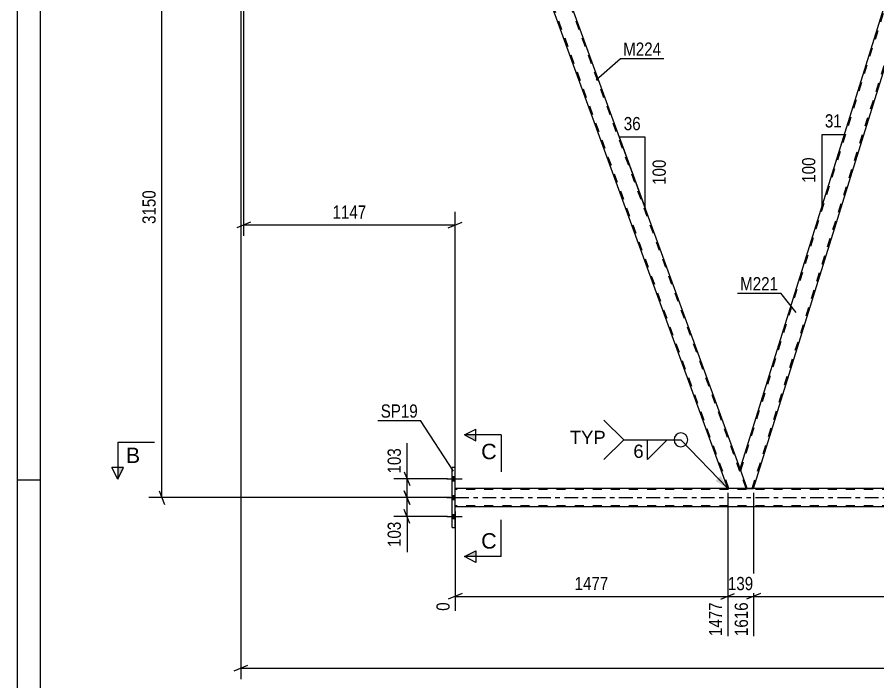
# Model space of a CAD drawing. Header units: millimetres. Extents: x -49 to 792, y -420 to 174.
# Drawn here: x -49.1 to 137.5, y -165.9 to -21.8 of the extents above; entities that cross this region are included whole.
import ezdxf

# ---------------------------------------------------------------- set-up
doc = ezdxf.new("R2010")
doc.units = ezdxf.units.MM
doc.linetypes.add('DXK_LINE_DOT2', pattern=[3.9198, 1.9599, -1.9599])
doc.linetypes.add('DXK_LINE_DOT3', pattern=[5.9187, 2.979, -0.9799, 0.9799, -0.9799])
doc.styles.add('Arial', font='ARIAL.TTF', dxfattribs={"height": 0.2})
doc.styles.add('Arial Narrow', font='ARIALN.TTF', dxfattribs={"height": 0.2})

# ---------------------------------------------------------------- blocks, each defined once
blk = doc.blocks.new('Unknown-122570535-1133')
at = {"color": 5, "linetype": 'Continuous'}
for p, q in [((-49.09, 173.75), (-49.09, -420.25)), ((-44.09, 168.75), (-44.09, -415.25)), ((-44.09, -122.25), (-49.09, -122.25))]:
    blk.add_line(p, q, dxfattribs=at)
blk = doc.blocks.new('Part-122570535-5236 - 5158')
at = {"color": 2, "linetype": 'Continuous'}
for p, q in [((45.86, -119.5), (45.22, -119.5)), ((45.22, -132.5), (45.22, -119.5)), ((45.86, -132.5), (45.86, -119.5)), ((45.22, -132.5), (45.86, -132.5))]:
    blk.add_line(p, q, dxfattribs=at)
blk = doc.blocks.new('Part-122570535-5305 - 5158')
at = {"color": 2, "linetype": 'Continuous'}
for p, q in [((104.94, -124), (45.86, -124)), ((185.34, -124), (110.52, -124)), ((185.34, -128), (45.86, -128))]:
    blk.add_line(p, q, dxfattribs=at)
at = {"color": 7, "linetype": 'DXK_LINE_DOT2'}
for p, q in [((45.86, -128), (45.86, -124)), ((720.5, -124.24), (45.86, -124.24)), ((110.52, -124), (104.94, -124)), ((720.5, -127.76), (45.86, -127.76))]:
    blk.add_line(p, q, dxfattribs=at)
at = {"color": 7, "linetype": 'DXK_LINE_DOT3'}
blk.add_line((45.86, -126), (720.5, -126), dxfattribs=at)
blk = doc.blocks.new('Part-122570535-5384 - 5158')
at = {"color": 2, "linetype": 'Continuous'}
for p, q in [((107.65, -119.75), (144.36, -2)), ((145.67, -2), (144.36, -2)), ((147.22, -6.25), (145.67, -2)), ((110.52, -124), (147.22, -6.25)), ((109.2, -124), (107.65, -119.75)), ((109.2, -124), (110.52, -124))]:
    blk.add_line(p, q, dxfattribs=at)
at = {"color": 7, "linetype": 'DXK_LINE_DOT2'}
for p, q in [((107.79, -120.12), (144.61, -2)), ((110.27, -124), (147.09, -5.88)), ((110.25, -124), (110.21, -124)), ((110.21, -124), (110.25, -124)), ((110.25, -124), (110.27, -124)), ((110.27, -124), (110.25, -124))]:
    blk.add_line(p, q, dxfattribs=at)
blk = doc.blocks.new('Part-122570535-5328 - 5158')
at = {"color": 2, "linetype": 'Continuous'}
for p, q in [((104.94, -124), (60.54, -2)), ((60.54, -2), (64.8, -2)), ((107.65, -119.75), (64.8, -2)), ((108.89, -124), (104.94, -124)), ((109.16, -124), (108.89, -124)), ((109.16, -124), (109.2, -124))]:
    blk.add_line(p, q, dxfattribs=at)
at = {"color": 7, "linetype": 'DXK_LINE_DOT2'}
for p, q in [((105.2, -124), (60.8, -2)), ((108.95, -124), (64.54, -2)), ((109.2, -124), (107.65, -119.75)), ((108.89, -124), (109.05, -124))]:
    blk.add_line(p, q, dxfattribs=at)
blk = doc.blocks.new('Bolt-122570535-5546 - 5158')
at = {"linetype": 'Continuous'}
for points in [[(45.86, -122.34), (45.86, -121.46), (45.22, -121.46), (45.22, -122.34)], [(45.86, -122.34), (45.86, -121.46), (45.22, -121.46), (45.22, -122.34)], [(45.86, -122.34), (45.86, -121.46), (45.22, -121.46), (45.22, -122.34)], [(45.86, -126.44), (45.86, -125.56), (45.22, -125.56), (45.22, -126.44)], [(45.86, -126.44), (45.86, -125.56), (45.22, -125.56), (45.22, -126.44)], [(45.86, -130.54), (45.86, -129.66), (45.22, -129.66), (45.22, -130.54)], [(45.86, -130.54), (45.86, -129.66), (45.22, -129.66), (45.22, -130.54)], [(45.86, -130.54), (45.86, -129.66), (45.22, -129.66), (45.22, -130.54)]]:
    blk.add_hatch(color=1, dxfattribs=at).paths.add_polyline_path(points)
at = {"color": 1, "linetype": 'Continuous'}
for p, q in [((44.06, -121.9), (47.38, -121.9)), ((44.06, -121.9), (47.38, -121.9)), ((44.06, -121.9), (47.38, -121.9)), ((45.22, -121.46), (45.86, -121.46)), ((45.22, -121.46), (45.86, -121.46)), ((45.22, -121.46), (45.86, -121.46)), ((45.22, -122.34), (45.86, -122.34)), ((45.22, -122.34), (45.86, -122.34)), ((45.22, -122.34), (45.86, -122.34)), ((44.06, -126), (47.38, -126)), ((44.06, -126), (47.38, -126)), ((45.22, -125.56), (45.86, -125.56)), ((45.22, -125.56), (45.86, -125.56)), ((45.22, -126.44), (45.86, -126.44)), ((45.22, -126.44), (45.86, -126.44)), ((44.06, -130.1), (47.38, -130.1)), ((44.06, -130.1), (47.38, -130.1)), ((44.06, -130.1), (47.38, -130.1)), ((45.22, -129.66), (45.86, -129.66)), ((45.22, -129.66), (45.86, -129.66)), ((45.22, -129.66), (45.86, -129.66)), ((45.22, -130.54), (45.86, -130.54)), ((45.22, -130.54), (45.86, -130.54)), ((45.22, -130.54), (45.86, -130.54))]:
    blk.add_line(p, q, dxfattribs=at)
blk = doc.blocks.new('StraightDimension-122570535-6997 - 5158')
at = {"color": 7, "linetype": 'Continuous'}
for p, q in [((-0.64, -7.5), (-0.64, -165.41)), ((0.86, -162.41), (-2.14, -163.61)), ((-0.64, -163.01), (737.12, -163.01))]:
    blk.add_line(p, q, dxfattribs=at)
blk = doc.blocks.new('StraightDimension-122570535-6975 - 5158')
at = {"color": 7, "linetype": 'Continuous'}
for p, q in [((0, -3), (0, -69.27)), ((45.86, -123), (45.86, -64.02)), ((1.5, -66.27), (-1.5, -67.47)), ((0, -66.87), (45.86, -66.87)), ((44.36, -67.47), (47.36, -66.27))]:
    blk.add_line(p, q, dxfattribs=at)
at = {"color": 0}
blk.add_wipeout([(27.19, -66.12), (27.19, -61.92), (18.67, -61.92), (18.67, -66.12)], dxfattribs=at)
at = {"color": 3, "style": 'Arial Narrow'}
blk.add_text('1147', height=2.863, dxfattribs=at).set_placement((19.27, -65.52))
blk = doc.blocks.new('AngleDimension-122570535-39639 - 5158')
at = {"color": 7, "linetype": 'Continuous'}
for p, q in [((125.43, -47.24), (130.25, -47.24)), ((125.43, -62.71), (130.25, -47.24)), ((125.43, -62.71), (125.43, -47.24)), ((125.11, -63.74), (125.43, -62.71))]:
    blk.add_line(p, q, dxfattribs=at)
at = {"color": 0}
for points in [[(130.27, -46.34), (130.27, -42.14), (125.42, -42.14), (125.42, -46.34)], [(124.53, -51.64), (120.33, -51.64), (120.33, -58.32), (124.53, -58.32)]]:
    blk.add_wipeout(points, dxfattribs=at)
at = {"color": 3, "style": 'Arial Narrow'}
blk.add_text('31', height=2.863, dxfattribs=at).set_placement((126.02, -45.74))
blk.add_text('100', height=2.863, rotation=90.0002, dxfattribs=at).set_placement((123.93, -57.72))
blk = doc.blocks.new('StraightDimension-122570535-6754 - 5158')
at = {"color": 7, "linetype": 'Continuous'}
for p, q in [((34.83, -124.5), (36.03, -127.5)), ((44.86, -126), (32.58, -126)), ((35.43, -130.1), (35.43, -126)), ((36.03, -131.6), (34.83, -128.6)), ((44.22, -130.1), (32.58, -130.1))]:
    blk.add_line(p, q, dxfattribs=at)
at = {"color": 0}
blk.add_wipeout([(34.68, -130.63), (30.48, -130.63), (30.48, -137.31), (34.68, -137.31)], dxfattribs=at)
at = {"color": 7, "linetype": 'Continuous'}
blk.add_line((35.43, -130.1), (35.43, -137.83), dxfattribs=at)
blk.add_line((35.43, -130.1), (35.43, -137.83), dxfattribs=at)
at = {"color": 3, "style": 'Arial Narrow'}
blk.add_text('103', height=2.863, rotation=90.0002, dxfattribs=at).set_placement((34.08, -136.71))
blk = doc.blocks.new('StraightDimension-122570535-6763 - 5158')
at = {"color": 7, "linetype": 'Continuous'}
for p, q in [((34.83, -120.4), (36.03, -123.4)), ((44.22, -121.9), (32.58, -121.9)), ((35.43, -126), (35.43, -121.9)), ((36.03, -127.5), (34.83, -124.5)), ((44.86, -126), (32.58, -126))]:
    blk.add_line(p, q, dxfattribs=at)
at = {"color": 0}
blk.add_wipeout([(34.68, -114.69), (30.48, -114.69), (30.48, -121.38), (34.68, -121.38)], dxfattribs=at)
at = {"color": 7, "linetype": 'Continuous'}
blk.add_line((35.43, -121.9), (35.43, -114.17), dxfattribs=at)
blk.add_line((35.43, -121.9), (35.43, -114.17), dxfattribs=at)
at = {"color": 3, "style": 'Arial Narrow'}
blk.add_text('103', height=2.863, rotation=90.0002, dxfattribs=at).set_placement((34.08, -120.78))
blk = doc.blocks.new('AngleDimension-122570535-39625 - 5158')
at = {"color": 7, "linetype": 'Continuous'}
for p, q in [((87.02, -47.83), (81.48, -47.83)), ((87.02, -63.06), (81.48, -47.83)), ((87.02, -63.06), (87.02, -47.83)), ((87.19, -63.53), (87.02, -63.06))]:
    blk.add_line(p, q, dxfattribs=at)
at = {"color": 0}
for points in [[(86.68, -46.93), (86.68, -42.73), (81.82, -42.73), (81.82, -46.93)], [(92.12, -52.1), (87.92, -52.1), (87.92, -58.79), (92.12, -58.79)]]:
    blk.add_wipeout(points, dxfattribs=at)
at = {"color": 3, "style": 'Arial Narrow'}
blk.add_text('36', height=2.863, dxfattribs=at).set_placement((82.42, -46.33))
blk.add_text('100', height=2.863, rotation=90.0002, dxfattribs=at).set_placement((91.52, -58.19))
blk = doc.blocks.new('StraightDimension-122570535-7022 - 5158')
at = {"color": 7, "linetype": 'Continuous'}
for p, q in [((-17.13, -1.5), (-18.33, 1.5)), ((-1.64, 0), (-20.58, 0)), ((-17.73, -126), (-17.73, 0)), ((-18.33, -124.5), (-17.13, -127.5)), ((44.86, -126), (-20.58, -126))]:
    blk.add_line(p, q, dxfattribs=at)
at = {"color": 0}
blk.add_wipeout([(-18.48, -58.74), (-22.68, -58.74), (-22.68, -67.26), (-18.48, -67.26)], dxfattribs=at)
at = {"color": 3, "style": 'Arial Narrow'}
blk.add_text('3150', height=2.863, rotation=90.0002, dxfattribs=at).set_placement((-19.08, -66.66))
blk = doc.blocks.new('StraightDimension-122570535-41988 - 5158')
at = {"color": 7, "linetype": 'Continuous'}
for p, q in [((110.52, -125), (110.52, -156.03)), ((190.08, -125), (190.08, -156.03)), ((112.02, -146.82), (109.02, -148.02)), ((188.58, -148.02), (191.58, -146.82)), ((110.52, -147.42), (190.08, -147.42))]:
    blk.add_line(p, q, dxfattribs=at)
at = {"color": 0}
blk.add_wipeout([(154.56, -146.67), (154.56, -142.47), (146.04, -142.47), (146.04, -146.67)], dxfattribs=at)
at = {"color": 0, "linetype": 'Continuous'}
blk.add_wipeout([(189.48, -148.12), (185.28, -148.12), (185.28, -156.63), (189.48, -156.63)], dxfattribs=at)
at = {"color": 3, "style": 'Arial Narrow'}
blk.add_text('1989', height=2.863, dxfattribs=at).set_placement((146.64, -146.07))
at = {"color": 3, "linetype": 'Continuous', "style": 'Arial Narrow'}
blk.add_text('3605', height=2.863, rotation=90.0002, dxfattribs=at).set_placement((188.88, -156.03))
blk = doc.blocks.new('StraightDimension-122570535-41989 - 5158')
at = {"color": 7, "linetype": 'Continuous'}
for p, q in [((104.94, -125), (104.94, -156.03)), ((110.52, -125), (110.52, -156.03)), ((103.44, -148.02), (106.44, -146.82)), ((112.02, -146.82), (109.02, -148.02)), ((104.94, -147.42), (110.52, -147.42))]:
    blk.add_line(p, q, dxfattribs=at)
at = {"color": 0}
blk.add_wipeout([(111.07, -146.67), (111.07, -142.47), (104.39, -142.47), (104.39, -146.67)], dxfattribs=at)
at = {"color": 0, "linetype": 'Continuous'}
blk.add_wipeout([(109.92, -148.12), (105.72, -148.12), (105.72, -156.63), (109.92, -156.63)], dxfattribs=at)
at = {"color": 3, "style": 'Arial Narrow'}
blk.add_text('139', height=2.863, dxfattribs=at).set_placement((104.99, -146.07))
at = {"color": 3, "linetype": 'Continuous', "style": 'Arial Narrow'}
blk.add_text('1616', height=2.863, rotation=90.0002, dxfattribs=at).set_placement((109.32, -156.03))
blk = doc.blocks.new('StraightDimension-122570535-41990 - 5158')
at = {"color": 7, "linetype": 'Continuous'}
for p, q in [((104.94, -125), (104.94, -156.03)), ((45.86, -129), (45.86, -150.55)), ((47.36, -146.82), (44.36, -148.02)), ((103.44, -148.02), (106.44, -146.82)), ((45.86, -147.42), (104.94, -147.42))]:
    blk.add_line(p, q, dxfattribs=at)
at = {"color": 0}
blk.add_wipeout([(79.66, -146.67), (79.66, -142.47), (71.15, -142.47), (71.15, -146.67)], dxfattribs=at)
at = {"color": 0, "linetype": 'Continuous'}
for points in [[(45.26, -148.12), (41.06, -148.12), (41.06, -151.15), (45.26, -151.15)], [(104.34, -148.12), (100.14, -148.12), (100.14, -156.63), (104.34, -156.63)]]:
    blk.add_wipeout(points, dxfattribs=at)
at = {"color": 3, "style": 'Arial Narrow'}
blk.add_text('1477', height=2.863, dxfattribs=at).set_placement((71.75, -146.07))
at = {"color": 3, "linetype": 'Continuous', "style": 'Arial Narrow'}
for s, height, p in [('0', 2.86, (44.66, -150.55)), ('1477', 2.863, (103.74, -156.03))]:
    blk.add_text(s, height=height, rotation=90.0002, dxfattribs=at).set_placement(p)
blk = doc.blocks.new('Mark-122570535-5232 - 5158')
at = {"color": 0}
blk.add_wipeout([(37.76, -108.66), (37.76, -105.66), (29.72, -105.66), (29.72, -108.66)], dxfattribs=at)
blk.add_wipeout([(37.76, -108.66), (37.76, -105.66), (29.72, -105.66), (29.72, -108.66)], dxfattribs=at)
at = {"color": 30, "linetype": 'Continuous'}
for p in [(29.12, -109.26), (45.53, -120.26)]:
    blk.add_line(p, (38.36, -109.26), dxfattribs=at)
at = {"color": 3, "style": 'Arial Narrow'}
blk.add_text('SP19', height=2.863, dxfattribs=at).set_placement((29.72, -108.66))
blk = doc.blocks.new('Mark-122570535-5324 - 5158')
at = {"color": 0}
blk.add_wipeout([(90.5, -30.18), (90.5, -27.18), (82.28, -27.18), (82.28, -30.18)], dxfattribs=at)
blk.add_wipeout([(90.5, -30.18), (90.5, -27.18), (82.28, -27.18), (82.28, -30.18)], dxfattribs=at)
at = {"color": 30, "linetype": 'Continuous'}
for p, q in [((76.43, -35.42), (81.68, -30.78)), ((81.68, -30.78), (91.1, -30.78))]:
    blk.add_line(p, q, dxfattribs=at)
at = {"color": 3, "style": 'Arial Narrow'}
blk.add_text('M224', height=2.863, dxfattribs=at).set_placement((82.28, -30.18))
blk = doc.blocks.new('Mark-122570535-5380 - 5158')
at = {"color": 0}
blk.add_wipeout([(115.87, -81.06), (115.87, -78.06), (107.64, -78.06), (107.64, -81.06)], dxfattribs=at)
blk.add_wipeout([(115.87, -81.06), (115.87, -78.06), (107.64, -78.06), (107.64, -81.06)], dxfattribs=at)
at = {"color": 30, "linetype": 'Continuous'}
for p in [(107.04, -81.66), (119.76, -85.85)]:
    blk.add_line(p, (116.47, -81.66), dxfattribs=at)
at = {"color": 3, "style": 'Arial Narrow'}
blk.add_text('M221', height=2.863, dxfattribs=at).set_placement((107.64, -81.06))
blk = doc.blocks.new('SectionMark-122570535-7065 - 5158')
at = {"linetype": 'Continuous'}
blk.add_hatch(color=6, dxfattribs=at).paths.add_polyline_path([(-27.3, -119.5), (-26.05, -119.5), (-27.3, -122)])
at = {"color": 6, "linetype": 'Continuous'}
for p, q in [((-27.3, -114), (-19.3, -114)), ((-27.3, -114), (-27.3, -122)), ((-27.3, -122), (-28.55, -119.5)), ((-26.05, -119.5), (-28.55, -119.5)), ((-27.3, -122), (-26.05, -119.5))]:
    blk.add_line(p, q, dxfattribs=at)
at = {"color": 0, "linetype": 'Continuous'}
blk.add_wipeout([(-22.44, -118.5), (-22.44, -115), (-25.55, -115), (-25.55, -118.5)], dxfattribs=at)
at = {"color": 3, "linetype": 'Continuous', "style": 'Arial'}
blk.add_text('B', height=3.34, dxfattribs=at).set_placement((-25.55, -118.5))
blk = doc.blocks.new('SectionMark-122570535-7069 - 5158')
at = {"linetype": 'Continuous'}
for points in [[(50.36, -112.42), (50.36, -113.67), (47.86, -112.42)], [(50.36, -137.56), (50.36, -138.81), (47.86, -138.81)]]:
    blk.add_hatch(color=6, dxfattribs=at).paths.add_polyline_path(points)
at = {"color": 6, "linetype": 'Continuous'}
for p, q in [((47.86, -112.42), (50.36, -111.17)), ((50.36, -113.67), (50.36, -111.17)), ((55.86, -112.42), (47.86, -112.42)), ((47.86, -112.42), (50.36, -113.67)), ((55.86, -112.42), (55.86, -120.42)), ((55.86, -138.81), (55.86, -130.81)), ((47.86, -138.81), (50.36, -137.56)), ((50.36, -137.56), (50.36, -140.06)), ((55.86, -138.81), (47.86, -138.81)), ((50.36, -140.06), (47.86, -138.81))]:
    blk.add_line(p, q, dxfattribs=at)
at = {"color": 0, "linetype": 'Continuous'}
for points in [[(54.86, -117.67), (54.86, -114.17), (51.49, -114.17), (51.49, -117.67)], [(54.86, -137.06), (54.86, -133.56), (51.49, -133.56), (51.49, -137.06)]]:
    blk.add_wipeout(points, dxfattribs=at)
at = {"color": 3, "linetype": 'Continuous', "style": 'Arial'}
for p in [(51.49, -117.67), (51.49, -137.06)]:
    blk.add_text('C', height=3.34, dxfattribs=at).set_placement(p)
blk = doc.blocks.new('WeldMark-122570535-7106 - 5158')
at = {"linetype": 'Continuous'}
blk.add_hatch(color=30, dxfattribs=at).paths.add_polyline_path([(103.4, -121.32), (104.94, -124), (102.32, -122.36)])
at = {"color": 3, "linetype": 'Continuous'}
for q in [(78.1, -109.19), (78.1, -117.77)]:
    blk.add_line((82.39, -113.48), q, dxfattribs=at)
at = {"color": 30, "linetype": 'Continuous'}
blk.add_line((104.94, -124), (94.81, -113.48), dxfattribs=at)
at = {"color": 3, "linetype": 'Continuous'}
for start, end in [(90, 270), (270, 90)]:
    blk.add_arc((94.81, -113.48), 1.5, start, end, dxfattribs=at)
at = {"color": 0}
blk.add_wipeout([(86.91, -117.58), (86.91, -114.18), (84.29, -114.18), (84.29, -117.58)], dxfattribs=at)
at = {"color": 30, "linetype": 'Continuous'}
blk.add_line((82.39, -113.48), (94.81, -113.48), dxfattribs=at)
at = {"color": 3, "linetype": 'Continuous'}
for p, q in [((87.57, -113.48), (91.85, -113.48)), ((91.85, -113.48), (87.57, -117.77)), ((87.57, -117.77), (87.57, -113.48))]:
    blk.add_line(p, q, dxfattribs=at)
at = {"color": 3, "style": 'Arial'}
blk.add_text('6', height=2.87, dxfattribs=at).set_placement((84.49, -117.38))
at = {"color": 0, "linetype": 'Continuous'}
blk.add_wipeout([(78.49, -114.38), (78.49, -111.38), (70.71, -111.38), (70.71, -114.38)], dxfattribs=at)
blk.add_wipeout([(78.49, -114.38), (78.49, -111.38), (70.71, -111.38), (70.71, -114.38)], dxfattribs=at)
at = {"color": 3, "linetype": 'Continuous', "style": 'Arial'}
blk.add_text('TYP', height=2.865, dxfattribs=at).set_placement((70.71, -114.38))

msp = doc.modelspace()

# ---------------------------------------------------------------- block references
for name in ['Unknown-122570535-1133', 'Part-122570535-5328 - 5158', 'Part-122570535-5384 - 5158', 'Part-122570535-5236 - 5158', 'Bolt-122570535-5546 - 5158', 'Part-122570535-5305 - 5158']:
    msp.add_blockref(name, (0, 0))

# ---------------------------------------------------------------- next in the draw order: block references
msp.add_blockref('StraightDimension-122570535-6997 - 5158', (0, 0))

# ---------------------------------------------------------------- next in the draw order: block references
for name in ['StraightDimension-122570535-6975 - 5158', 'Mark-122570535-5324 - 5158', 'AngleDimension-122570535-39625 - 5158', 'AngleDimension-122570535-39639 - 5158', 'Mark-122570535-5380 - 5158', 'StraightDimension-122570535-6754 - 5158', 'StraightDimension-122570535-41988 - 5158']:
    msp.add_blockref(name, (0, 0))

# ---------------------------------------------------------------- next in the draw order: block references
for name in ['StraightDimension-122570535-6763 - 5158', 'StraightDimension-122570535-41989 - 5158']:
    msp.add_blockref(name, (0, 0))

# ---------------------------------------------------------------- next in the draw order: block references
msp.add_blockref('StraightDimension-122570535-7022 - 5158', (0, 0))

# ---------------------------------------------------------------- next in the draw order: block references
for name in ['Mark-122570535-5232 - 5158', 'StraightDimension-122570535-41990 - 5158']:
    msp.add_blockref(name, (0, 0))

# ---------------------------------------------------------------- next in the draw order: block references
msp.add_blockref('SectionMark-122570535-7065 - 5158', (0, 0))

# ---------------------------------------------------------------- next in the draw order: block references
for name in ['WeldMark-122570535-7106 - 5158', 'SectionMark-122570535-7069 - 5158']:
    msp.add_blockref(name, (0, 0))

doc.saveas('drawing.dxf')
